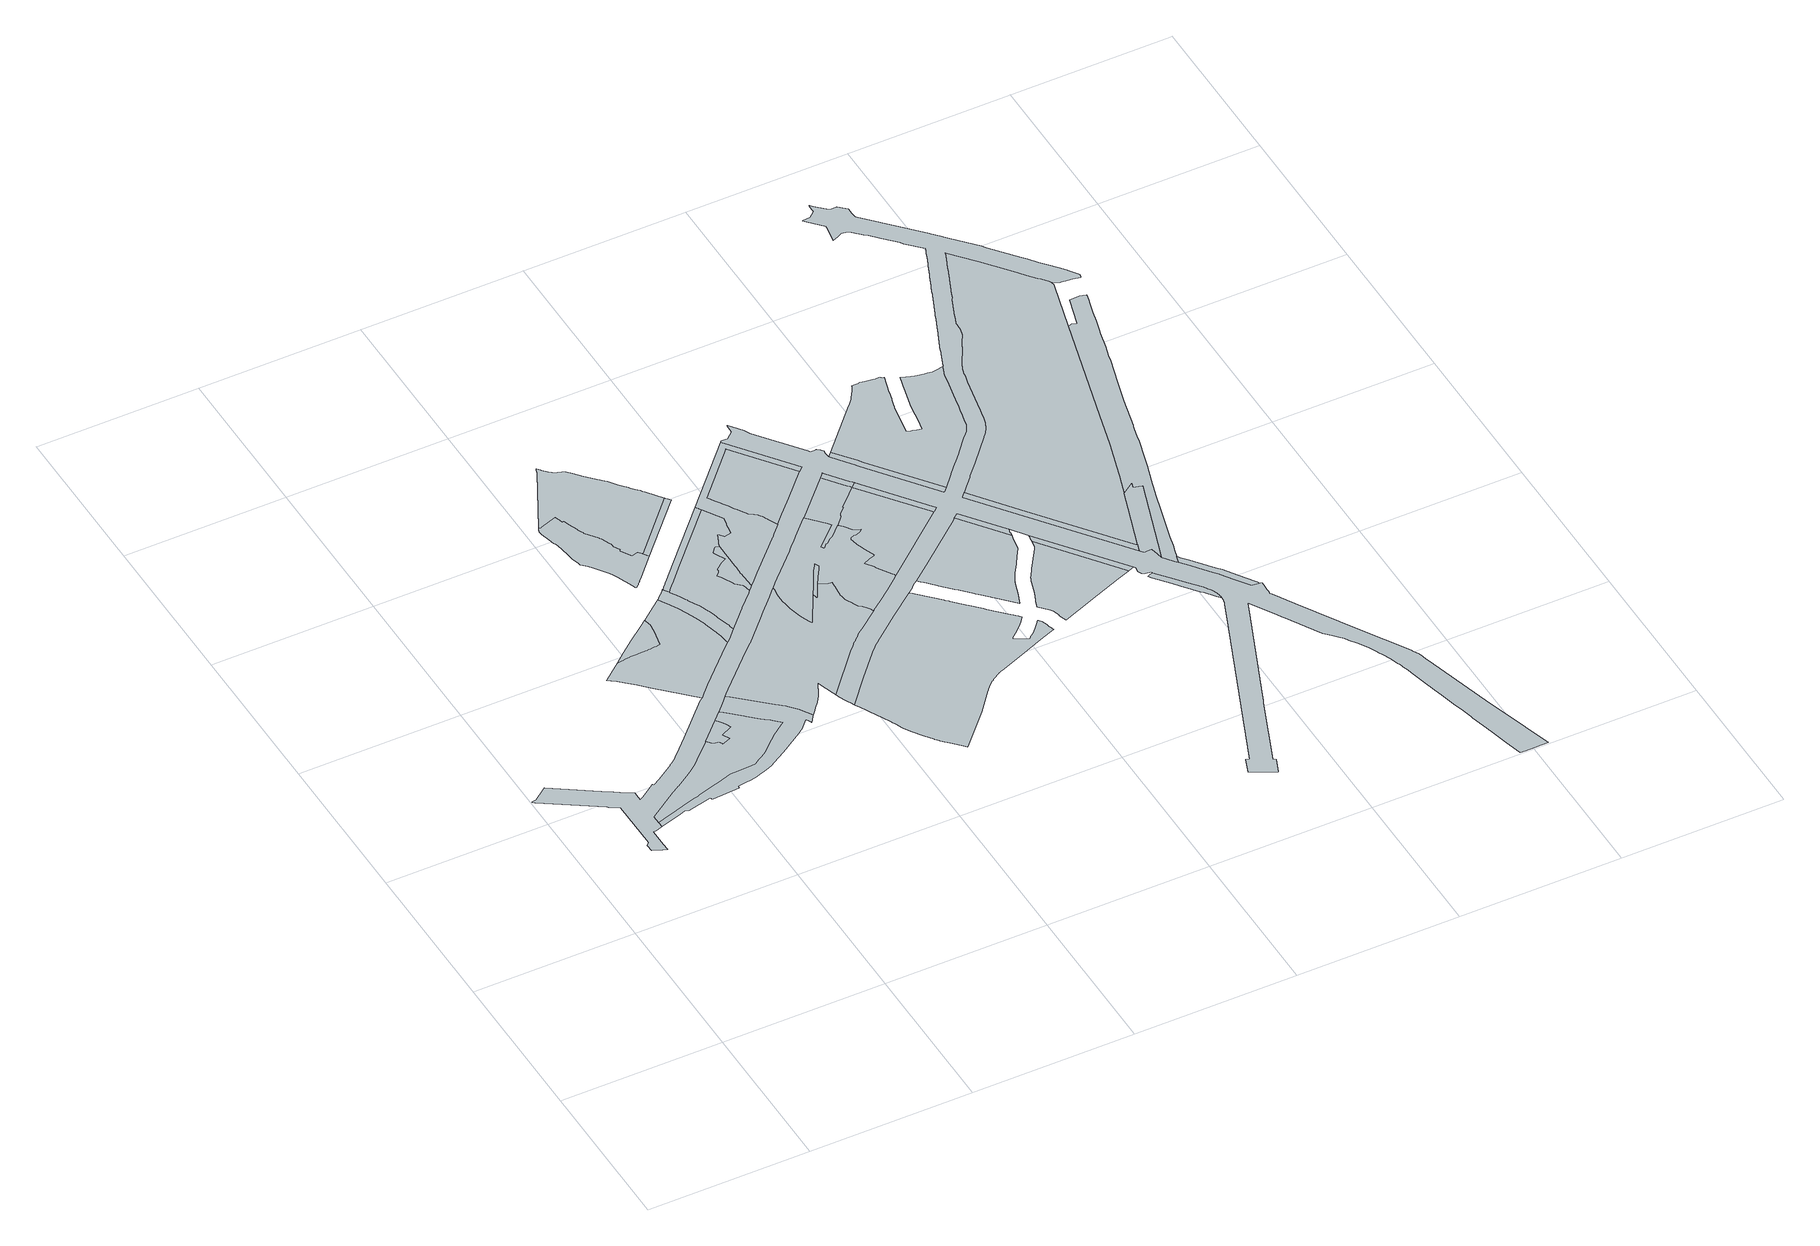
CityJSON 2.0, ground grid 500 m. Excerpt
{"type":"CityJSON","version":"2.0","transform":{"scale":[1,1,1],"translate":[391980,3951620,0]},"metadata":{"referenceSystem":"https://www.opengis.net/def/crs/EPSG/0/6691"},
"CityObjects":{
"object1":{"type":"GenericCityObject","attributes":{"class":"11","urbanPlanType":"21","prefecture":"13","city":"13100"},"geometry":[{"type":"MultiSurface","lod":"0","boundaries":[[[0,1,2,3,4,5,6,7,8,9,10,11,12,13,14,15,16,17,18,19,20,21,22,23,24,25,26,27,28,29,30,31,32,33,34,35,36,37,38,39,40,41,42,43,44,45,46,47,48,49,50,51,52,53,54,55,56,57,58,59,60,61,62,63,64,65,66,67,68,69,70]]]}]},
"object2":{"type":"GenericCityObject","attributes":{"class":"11","urbanPlanType":"21","prefecture":"13","city":"13100"},"geometry":[{"type":"MultiSurface","lod":"0","boundaries":[[[71,72,73,74,75,76,77,78,79,80,81,82,83,84,31,30,29,28,27,26,25,24,23,22,21,20,19,18,17,16,15,14,13,12,11,10,9,8,7,6,5,4,3,2,1,0,70,85,86,87,88,89,90,91,92,93,94,95,96,97,98,99,100,101,102,103,104,105,106,107,108,109,110,111,112,113,114,115,116,117,118,119,120,121,122]]]}]},
"object3":{"type":"GenericCityObject","attributes":{"class":"11","urbanPlanType":"21","prefecture":"13","city":"13100"},"geometry":[{"type":"MultiSurface","lod":"0","boundaries":[[[49,48,47,46,45,44,43,42,41,40,39,38,37,36,35,34,33,50]]]}]},
"object4":{"type":"GenericCityObject","attributes":{"class":"10","urbanPlanType":"21","prefecture":"13","city":"13100"},"geometry":[{"type":"MultiSurface","lod":"0","boundaries":[[[123,124,125,126,127,128,129,130,131,132,133,134,135,136,137,138,139,140,141,142,143,144,145,146,147,148,149,150,151,152,153,154,155,156,157,158,159]]]}]},
"object5":{"type":"GenericCityObject","attributes":{"class":"11","urbanPlanType":"21","prefecture":"13","city":"13100"},"geometry":[{"type":"MultiSurface","lod":"0","boundaries":[[[160,161,162,163,164,165,166,167,168,169,170,171,172,173,174,175,176,177,178,155,154,153,152,151,150,149,148,147,146,145,144,143,142,141,140,139,138,137,136,135,134,133,132,131,130,129,128,127,126,125,124,123,159,179,180,181,182,183,184,185,186,187,188,189,190,191,192,193,194,195]]]}]},
"object6":{"type":"GenericCityObject","attributes":{"class":"9","urbanPlanType":"21","prefecture":"13","city":"13100"},"geometry":[{"type":"MultiSurface","lod":"0","boundaries":[[[196,197,198,199,200,201,202,203,204,205,206,207,208,209,210,211,212,213,214,215,216,217,218,219,220,221,222,223,224,225,226,227,228,229,230,231,232,233,234,235,236,237,238,239,240,241,242,243,244,245,246,247,248,249,250,251,252,253,254,255,256,257,258,259,260,261,262,263,264,265,266,267,268,269,270,271,272,273,274,275]]]}]},
"object7":{"type":"GenericCityObject","attributes":{"class":"9","urbanPlanType":"21","prefecture":"13","city":"13100"},"geometry":[{"type":"MultiSurface","lod":"0","boundaries":[[[276,277,278,279,280,281,282,283,284,285,286,287,288,289,290,291,292,293,294,295,296,297,298,174,173,172,171,170,169,168,167,166,165,164,163,162,161,160,195,299,300,301,302,303,304,305,306,307,308,309,310,311,312,313,314,315,316,317,318,319,320,321,322,323,324,325,326,327]]]}]},
"object8":{"type":"GenericCityObject","attributes":{"class":"11","urbanPlanType":"21","prefecture":"13","city":"13100"},"geometry":[{"type":"MultiSurface","lod":"0","boundaries":[[[328,329,330,331,332,333,334,335,336,337,338,339,340,341,342,343,344,345,346,347,348,349,350,351,352,353,354,83,82,81,80,79,78,77,76,75,74,73,72,71,122,355,356,357,358,359,360,361,362,363,364,365,366,367,368,369,370,371,372,373,374,375,376,377,378,379,380,381,382,383,384,385,386,387,388,389,390,391,392,393,394,395,396,397,398,399,400,401,402,403,404,405,406,407,408,409,410,411,412]]]}]},
"object9":{"type":"GenericCityObject","attributes":{"class":"11","urbanPlanType":"21","prefecture":"13","city":"13100"},"geometry":[{"type":"MultiSurface","lod":"0","boundaries":[[[413,414,415,416,417,418,419,420,421,422,423,424,425,426,427,428,429,430,431,432,433,434,435,436,437,438,439,440,441,442,443,444,445,446,447,448,449,450,451,452,453,231,230,229,228,227,226,225,224,223,222,221,220,219,218,217,216,215,214,213,212,211,210,209,208,207,206,205,204,203,202,201,200,199,198,197,196,275,454]]]}]},
"object10":{"type":"GenericCityObject","attributes":{"class":"11","urbanPlanType":"21","prefecture":"13","city":"13100"},"geometry":[{"type":"MultiSurface","lod":"0","boundaries":[[[455,456,457,458,459,460,461,462,463,464,465,466,467,468,469,470,471,472,473,474,475,476,477,478,479,480,481,482,483,484,485,486,487,488,489,490,327,326,325,324,323,322,321,320,319,318,317,316,315,314,313,312,311,310,309,308,307,306,305,304,303,302,301,491,492,493,494,495,496,497,498,499,500,501,502,503,504,505,506,507,508,509,510,511,512,513,514,515,516,517,518,519,520,521,522,523,524,525,526]]]}]},
"object11":{"type":"GenericCityObject","attributes":{"class":"11","urbanPlanType":"21","prefecture":"13","city":"13100"},"geometry":[{"type":"MultiSurface","lod":"0","boundaries":[[[527,528,529,530,531,532,533,534,535,536,537,538,539,540,541,542,279,278,277,276,327,490,489,488,487,486,485,484,483,482,481,480,479,478,477,476,475,474]]]}]},
"object12":{"type":"GenericCityObject","attributes":{"class":"11","urbanPlanType":"21","prefecture":"13","city":"13100"},"geometry":[{"type":"MultiSurface","lod":"0","boundaries":[[[543,544,454,275,274,273,272,271,545]]]}]},
"object13":{"type":"GenericCityObject","attributes":{"class":"9","urbanPlanType":"21","prefecture":"13","city":"13100"},"geometry":[{"type":"MultiSurface","lod":"0","boundaries":[[[525,524,523,522,521,520,519,518,517,516,515,514,513,512,511,510,509,508,507,506,505,504,503,502,501,500,499,498,497,496,495,546,547,548,549,550,551,552,553,554,555,526]]]}]},
"object14":{"type":"GenericCityObject","attributes":{"class":"9","urbanPlanType":"21","prefecture":"13","city":"13100"},"geometry":[{"type":"MultiSurface","lod":"0","boundaries":[[[556,557,558,559,560,561,562,563,564,565,566,567,568,569,570,571,412,411,410,409,408,407,406,405]]]}]},
"object15":{"type":"GenericCityObject","attributes":{"class":"11","urbanPlanType":"21","prefecture":"13","city":"13100"},"geometry":[{"type":"MultiSurface","lod":"0","boundaries":[[[572,573,574,575,576,577,578,579,580,581,582,583,584,585,586,587,588,589,590,591,592,593,594,595,596,597,598,599,600,601,602,603,604,605,606,607,608,609,610,611,612,613,614,615,616,617,618,619,620,621,622,623,624,625,626,627,628,629,630,631,632,633,634,635,636,637,638,639,640,641,642,643,644,645,646,647,648,649,650,651,652,653,654,655,656,657,658,659,660,661,662,663,664,665,666,667,668,669,670,671,672,673,674,675,676,677,678,679,680,681,682,683,684,685,686,687,688,689,690,691,692,693,694]]]}]},
"object16":{"type":"GenericCityObject","attributes":{"class":"9","urbanPlanType":"21","prefecture":"13","city":"13100"},"geometry":[{"type":"MultiSurface","lod":"0","boundaries":[[[695,696,697,698,699,700,701,702,703,704,705,706,707,708,709,710,711,712,713,714,715,716,342,341,340,339,338,337,336,335,334,333,332,331,330,329,328,412,571,570,569,568,567,566,565,564,563,562,561,560,559,558,557,556,405,404,403,402,401,400,399,398,397,396,395,394,393,392,391,390,389,388,387,386,385,384,383,382,381,380,379,717,718,719,720,721,722,723,724,725,726,727,728,729,730,731,732,733,734,735,736,737,738,739,740,741,742,743,744,745,746,747,748,749,750,751,752,753,754,755,756,757,758,759,760,761,762,763,764,765,766]]]}]},
"object17":{"type":"GenericCityObject","attributes":{"class":"9","urbanPlanType":"21","prefecture":"13","city":"13100"},"geometry":[{"type":"MultiSurface","lod":"0","boundaries":[[[767,768,769,770,530,529,528,527,474,473,472,471,470,469,468,467,466,465,464,463,462,461,460,459,458,457,456,455,526,555,554,553,552,551,550,549,548,547,771,772,773,774,775,776,777,778,779,780,781,782,783,784,785,786,787,788,789,790,791,792,793,794,795,796,797,798,799,800,801,802,803,804,805,806,807,808,809,810,811,812,813,814]]]}]},
"object18":{"type":"GenericCityObject","attributes":{"class":"10","urbanPlanType":"21","prefecture":"13","city":"13100"},"geometry":[{"type":"MultiSurface","lod":"0","boundaries":[[[815,816,817,818,819,820,821,822,823,824,825,826,827,828,829,830,831,832,833,834,835,836,837,838,839,840,841,842,843,844,845,846,847,848,849,850,851,852,853,854,855,856,857,858,859,860,861,862,863,864,865,866,867,868,869,870,871,872,873,874,875,876,877,878,879,880,881,882,883,884,885,886,887,888,889,890,891,892,893,894,895,896,897,898,899,900,901,902,903,904,905,906,907,908,909,910,911,912,913,914,915,916,917,918,919,920,921,922,923,924,925,926,927,928,929,930,931,932,933,770,769,768,767,814,934,935,779,778,777,776,775,774,773,772,771,547,546,495,494,493,492,491,301,300,299,195,194,193,192,191,190,936,937,938,939,940,941,942,943,944,945,946,947,948,949,950,951,952,953,954,955,956,957,958,959,960,961,962,963,964,965,966,967,968,969,970,971,972,973,974,975,976,977,978,979,980,85,70,69,68,67,66,65,64,63,62,61,60,59,58,57,56,55,54,53,52,51,50,33,32,31,84,83,354,353,352,351,350,349,348,347,346,345,344,343,342,716,715,714,713,712,711,710,709,708,707,706,981,982,983,984,985,986,987,988,989,990,991,992,993,994,995,722,721,720,719,718,717,379,378,377,376,375,374,373,372,371,370,369,368,367,366,996,997,998,999,1000,1001,694,693,692,691,690,689,688,687,686,685,684,683,682,681,680,679,1002,1003,1004,1005,1006,1007,1008,1009,1010,1011,1012,1013,1014,1015,1016,1017,1018,1019,1020,1021,1022,1023,1024,1025,1026,1027,1028,1029,1030,1031,1032,1033,1034,1035,1036,1037,1038,1039,1040,1041,1042,1043,1044,1045,1046,1047,1048,1049,1050,1051,1052,1053,1054,1055,1056,1057,1058,1059,1060,1061,1062,1063,1064,1065,1066,1067,1068,1069,1070,1071,1072,1073,1074,1075,1076,1077,1078,1079,1080,1081,1082,1083,1084,1085,1086,1087,1088,1089,1090,1091,1092,1093,1094,1095,1096,1097,1098,1099,1100,1101,1102,1103,1104,1105,1106,1107,1108,1109,1110,1111,1112,1113,1114,1115,1116,1117,1118,1119,1120,1121,1122,1123,1124,1125,1126,1127,1128,1129,1130,1131,1132,1133,1134,1135,1136,1137,1138,1139,1140,1141,1142,1143,1144,1145,1146,1147,1148,1149,1150,1151,1152,1153,1154,1155,1156,1157,1158,1159,1160,1161,1162,1163,1164,1165,1166,1167,1168,1169,1170,1171,1172,1173,1174,1175,1176,1177,1178,1179,1180,1181,1182,1183,1184,1185,1186,1187,1188,1189,1190,1191,1192,1193,1194,1195,1196,1197,1198,1199,1200,1201,1202,1203,1204,1205,1206,1207,1208,1209,1210,1211,1212,1213,1214,1215,1216,1217,1218,1219,1220,1221,1222,1223,1224,1225,1226,1227,1228,1229,1230,1231,1232,1233,1234,1235,1236,1237,1238,1239,1240,1241,1242,1243,1244,1245,1246,1247,1248,1249,1250,1251,1252,1253,1254,1255,1256,1257,1258,1259,1260,1261,1262,1263,1264,1265,1266,1267,1268,1269,1270,1271,1272,1273,1274,1275,1276,1277,1278,1279,1280,1281,1282,1283,1284,1285,1286,1287,1288,1289,1290,1291,1292,1293,1294,1295,1296,1297,1298,1299,1300,1301,1302,1303,1304,1305,1306,1307,1308,1309,1310,1311,1312,1313,1314,1315,1316,1317,1318,1319,1320,1321,1322,1323,1324,1325,1326,1327,1328,1329,1330,1331]]]}]},
"object19":{"type":"GenericCityObject","attributes":{"class":"9","urbanPlanType":"21","prefecture":"13","city":"13100"},"geometry":[{"type":"MultiSurface","lod":"0","boundaries":[[[813,812,811,810,809,808,807,806,805,804,803,802,801,800,799,798,797,796,795,794,793,792,791,790,789,788,787,786,785,784,783,782,781,780,779,935,934,814]]]}]},
"object20":{"type":"GenericCityObject","attributes":{"class":"9","urbanPlanType":"21","prefecture":"13","city":"13100"},"geometry":[{"type":"MultiSurface","lod":"0","boundaries":[[[1332,1333,1334,1335,1336,981,706,705,704,703,702,701,700,699,698,697,696,695,766,1337,1338,1339,1340,1341,1342]]]}]},
"object21":{"type":"GenericCityObject","attributes":{"class":"11","urbanPlanType":"21","prefecture":"13","city":"13100"},"geometry":[{"type":"MultiSurface","lod":"0","boundaries":[[[1343,1342,1341,1340,1339,1338,1337,766,765,764,763,762,761,760,759,758,757,756,755,754,753,752,751,750,749,748,747,746,745,744,743,742,741,740,739,738,737,736,735,734,733,732,731,730,729,728,727,726,725,724,723,722,995,994,993]]]}]},
"object22":{"type":"GenericCityObject","attributes":{"class":"9","urbanPlanType":"21","prefecture":"13","city":"13100"},"geometry":[{"type":"MultiSurface","lod":"0","boundaries":[[[987,986,985,984,983,982,981,1336,1335,1334,1333,1332,1342,1344,988]]]}]},
"object23":{"type":"GenericCityObject","attributes":{"class":"11","urbanPlanType":"21","prefecture":"13","city":"13100"},"geometry":[{"type":"MultiSurface","lod":"0","boundaries":[[[1345,1012,1011,1010,1009,1008,1346,1347,1348,1349,1350,1351,1352,1353,1354,1355,1356,1357,1358,1359,1360,1361,1362,1363,1364,1365,1366,1367,1368,1369,1370,1371,1372,1373,1374,1375,1376,1377,1378,1379,1380,1381,1382,1383,1384]]]}]},
"object24":{"type":"GenericCityObject","attributes":{"class":"11","urbanPlanType":"21","prefecture":"13","city":"13100"},"geometry":[{"type":"MultiSurface","lod":"0","boundaries":[[[992,991,990,989,988,1344,1342,1343,993]]]}]},
"object25":{"type":"GenericCityObject","attributes":{"class":"11","urbanPlanType":"21","prefecture":"13","city":"13100"},"geometry":[{"type":"MultiSurface","lod":"0","boundaries":[[[1385,1386,1387,1388,1389,1390,1391,913,912,911,910,909,908,907]]]}]},
"object26":{"type":"GenericCityObject","attributes":{"class":"11","urbanPlanType":"21","prefecture":"13","city":"13100"},"geometry":[{"type":"MultiSurface","lod":"0","boundaries":[[[1015,1014,1013,1012,1345,1384,1392,1393,1016]]]}]},
"object27":{"type":"GenericCityObject","attributes":{"class":"11","urbanPlanType":"21","prefecture":"13","city":"13100"},"geometry":[{"type":"MultiSurface","lod":"0","boundaries":[[[1394,1395,1396,1397,1398,1399,1400,1401,1402,1403,1404,1405,1406,1407,1408,1409,1410,1411,1412,1413,1414,1415,1416,1417,1418,1419,1420,1421,1422,1423,1424,1425,1426]]]}]},
"object28":{"type":"GenericCityObject","attributes":{"class":"11","urbanPlanType":"21","prefecture":"13","city":"13100"},"geometry":[{"type":"MultiSurface","lod":"0","boundaries":[[[1017,1427,1428,1429,1395,1394,1426,1430,1018]]]}]},
"object29":{"type":"GenericCityObject","attributes":{"class":"11","urbanPlanType":"21","prefecture":"13","city":"13100"},"geometry":[{"type":"MultiSurface","lod":"0","boundaries":[[[1431,1432,1433,1434,1435,1436,1437,1438,1439,1440,1441,1442,1443,1444,1445,1446,1447,1448,1449,1450,1451,1452,1453,1454,1455,1456,1457,1458,1459,1460,1461,1462,1463,1464,1465,1466,1467,1468,1469,1470,1471,1472,1473,1474,1475,1476,1477,1478,1479,1480,1481,1482,1483,1484,1485,1486,1487,1488,1489,1490,1491,1492,1493,1494,1495,1496,1497,1498,1499,1389,1388,1387,1386,1385,907,906,905,904,903,902,901,900,899,898,897,896,895,894,893,892,891,890,889,888,887,886,885,884,883,882,881,880,879,878,877,876,875,874,873,872,871]]]}]},
"object30":{"type":"GenericCityObject","attributes":{"class":"11","urbanPlanType":"21","prefecture":"13","city":"13100"},"geometry":[{"type":"MultiSurface","lod":"0","boundaries":[[[1500,1501,1502,1224,1223,1222,1221,1220,1503,1504]]]}]},
"object31":{"type":"GenericCityObject","attributes":{"class":"11","urbanPlanType":"21","prefecture":"13","city":"13100"},"geometry":[{"type":"MultiSurface","lod":"0","boundaries":[[[1094,1093,1092,1091,1090,1089,1088,1087,1086,1085,1084,1083,1082,1081,1080,1079,1078,1077,1076,1075,1074,1073,1072,1071,1070,1069,1068,1067,1066,1065,1064,1063,1062,1061,1060,1059,1058,1057,1056,1055,1054,1053,1052,1051,1050,1049,1048,1047,1046,1045,1044,1043,1042,1041,1040,1039,1038,1037,1036,1035,1034,1033,1032,1031,1030,1029,1028,1027,1026,1505,1506,1507,1508,1509,1510,1511,1512,1095]]]}]},
"object32":{"type":"GenericCityObject","attributes":{"class":"9","urbanPlanType":"21","prefecture":"13","city":"13100"},"geometry":[{"type":"MultiSurface","lod":"0","boundaries":[[[1513,1514,1515,1516,1517,1518,1519,1520,1504,1503,1220,1219,1218,1217,1216,1215,1214]]]}]},
"object33":{"type":"GenericCityObject","attributes":{"class":"11","urbanPlanType":"21","prefecture":"13","city":"13100"},"geometry":[{"type":"MultiSurface","lod":"0","boundaries":[[[1521,1522,1523,1524,1525,1526,1527,1528,1529,1530,1531,1211,1210,1209,1208,1207,1206,1205,1204,1203,1202,1201,1200]]]}]},
"object34":{"type":"GenericCityObject","attributes":{"class":"11","urbanPlanType":"21","prefecture":"13","city":"13100"},"geometry":[{"type":"MultiSurface","lod":"0","boundaries":[[[1287,1286,1285,1284,1283,1282,1281,1280,1279,1278,1277,1276,1275,1274,1273,1272,1271,1270,1269,1268,1267,1266,1265,1264,1263,1262,1261,1260,1259,1258,1257,1256,1255,1254,1253,1252,1251,1250,1249,1248,1247,1246,1245,1244,1243,1242,1241,1240,1239,1238,1237,1236,1235,1234,1233,1232,1231,1230,1229,1228,1227,1226,1225,1224,1502,1501,1500,1504,1520,1519,1532,1533,1534,1535,1536,1537,1538,1539,1540,1288]]]}]},
"object35":{"type":"GenericCityObject","attributes":{"class":"11","urbanPlanType":"21","prefecture":"13","city":"13100"},"geometry":[{"type":"MultiSurface","lod":"0","boundaries":[[[1541,1542,1543,1544,1545,1546,1547,1548,1538,1537,1536,1535,1534,1533,1532,1519,1518,1517,1516,1515,1514,1513,1214,1213,1212,1211,1531,1530,1529,1549,1550,1551,1552,1553,1554,1555,1556,1557,1558,1559,1560,1561,1562,1563,1564,1565,1566,1567,1568,1569,1570,1571,1572,1573,1574,1575,1576,1577]]]}]}
},
"vertices":[
[287,870,0],[314,879,0],[357,892,0],[397,904,0],[411,907,0],[420,910,0],[478,928,0],[487,931,0],[532,945,0],[557,946,0],[588,947,0],[611,948,0],[628,959,0],[638,965,0],[650,973,0],[658,978,0],[661,980,0],[667,986,0],[676,995,0],[688,1007,0],[695,1014,0],[703,1020,0],[713,1028,0],[756,1061,0],[734,1081,0],[730,1085,0],[718,1095,0],[715,1097,0],[679,1130,0],[675,1133,0],[633,1172,0],[624,1180,0],[623,1179,0],[599,1155,0],[611,1139,0],[619,1126,0],[625,1111,0],[589,1094,0],[600,1070,0],[571,1059,0],[571,1063,0],[569,1067,0],[567,1070,0],[566,1071,0],[562,1072,0],[556,1073,0],[552,1073,0],[550,1075,0],[548,1077,0],[542,1084,0],[536,1092,0],[533,1088,0],[503,1059,0],[480,1037,0],[475,1032,0],[470,1028,0],[466,1023,0],[462,1020,0],[461,1020,0],[460,1019,0],[455,1015,0],[450,1011,0],[440,1003,0],[438,1002,0],[433,999,0],[385,967,0],[384,967,0],[379,963,0],[360,952,0],[268,889,0],[268,865,0],
[833,1066,0],[826,1076,0],[820,1086,0],[805,1104,0],[798,1112,0],[795,1115,0],[786,1122,0],[781,1126,0],[780,1127,0],[772,1135,0],[678,1219,0],[675,1221,0],[669,1227,0],[656,1213,0],[268,845,0],[337,866,0],[352,871,0],[361,870,0],[365,868,0],[438,885,0],[440,879,0],[443,877,0],[527,884,0],[527,891,0],[533,892,0],[542,893,0],[549,894,0],[556,895,0],[564,896,0],[571,897,0],[579,899,0],[586,900,0],[594,903,0],[602,905,0],[615,909,0],[618,910,0],[628,913,0],[635,917,0],[648,922,0],[659,928,0],[677,939,0],[699,953,0],[723,968,0],[730,973,0],[774,1001,0],[784,1009,0],[788,1012,0],[816,1041,0],[823,1028,0],[825,1024,0],[839,1042,0],[843,1047,0],
[492,1486,0],[494,1487,0],[501,1488,0],[506,1488,0],[509,1489,0],[513,1489,0],[519,1490,0],[524,1490,0],[537,1491,0],[541,1490,0],[552,1491,0],[561,1491,0],[569,1491,0],[570,1491,0],[576,1492,0],[580,1492,0],[581,1492,0],[584,1493,0],[590,1494,0],[593,1494,0],[599,1494,0],[611,1496,0],[619,1534,0],[623,1552,0],[624,1559,0],[625,1563,0],[625,1567,0],[625,1571,0],[625,1580,0],[625,1584,0],[623,1590,0],[622,1596,0],[621,1601,0],[603,1586,0],[548,1544,0],[507,1510,0],[476,1485,0],
[777,1418,0],[776,1423,0],[773,1450,0],[772,1451,0],[769,1468,0],[766,1480,0],[758,1508,0],[757,1513,0],[750,1537,0],[743,1557,0],[735,1575,0],[723,1601,0],[705,1634,0],[697,1648,0],[692,1657,0],[690,1655,0],[689,1654,0],[665,1635,0],[624,1602,0],[462,1474,0],[418,1438,0],[416,1437,0],[426,1429,0],[439,1419,0],[456,1404,0],[480,1380,0],[493,1367,0],[512,1348,0],[574,1286,0],[589,1271,0],[610,1251,0],[623,1265,0],[633,1276,0],[647,1291,0],[741,1382,0],[777,1416,0],
[742,1843,0],[735,1852,0],[715,1847,0],[695,1881,0],[696,1882,0],[699,1884,0],[698,1885,0],[687,1906,0],[687,1907,0],[686,1909,0],[687,1910,0],[687,1917,0],[683,1923,0],[681,1928,0],[673,1946,0],[672,1948,0],[671,1949,0],[669,1953,0],[643,1989,0],[641,1993,0],[639,1997,0],[634,2010,0],[634,2011,0],[628,2026,0],[622,2041,0],[622,2042,0],[622,2043,0],[618,2057,0],[612,2056,0],[610,2069,0],[609,2069,0],[605,2083,0],[556,2065,0],[546,2061,0],[546,2063,0],[545,2066,0],[542,2059,0],[538,2051,0],[541,2037,0],[542,2031,0],[545,2018,0],[552,1992,0],[554,1988,0],[557,1980,0],[558,1974,0],[560,1961,0],[564,1930,0],[565,1918,0],[566,1912,0],[572,1888,0],[574,1882,0],[579,1875,0],[589,1865,0],[599,1853,0],[612,1835,0],[625,1817,0],[632,1806,0],[639,1790,0],[660,1739,0],[663,1731,0],[665,1728,0],[666,1729,0],[668,1731,0],[669,1732,0],[671,1734,0],[673,1735,0],[674,1737,0],[676,1739,0],[679,1742,0],[681,1744,0],[682,1746,0],[684,1747,0],[685,1749,0],[689,1752,0],[696,1760,0],[755,1824,0],[751,1830,0],[749,1832,0],[744,1840,0],[744,1841,0],
[734,1670,0],[729,1679,0],[725,1686,0],[724,1688,0],[722,1686,0],[721,1684,0],[720,1684,0],[719,1682,0],[717,1680,0],[715,1678,0],[713,1677,0],[713,1676,0],[709,1673,0],[707,1671,0],[706,1669,0],[705,1669,0],[704,1667,0],[703,1667,0],[702,1666,0],[700,1664,0],[698,1662,0],[696,1660,0],[694,1659,0],[778,1417,0],[786,1424,0],[817,1456,0],[813,1470,0],[813,1476,0],[809,1488,0],[809,1491,0],[801,1518,0],[800,1523,0],[798,1532,0],[797,1533,0],[796,1536,0],[793,1549,0],[792,1551,0],[784,1574,0],[783,1576,0],[782,1578,0],[780,1581,0],[779,1584,0],[773,1596,0],[762,1618,0],[762,1619,0],[759,1624,0],[750,1642,0],[746,1648,0],[745,1650,0],[744,1652,0],[742,1656,0],[734,1669,0],
[1072,1472,0],[1018,1377,0],[1013,1386,0],[1004,1409,0],[999,1424,0],[999,1426,0],[994,1441,0],[991,1457,0],[989,1471,0],[988,1483,0],[987,1489,0],[987,1503,0],[987,1521,0],[990,1545,0],[990,1550,0],[988,1548,0],[985,1545,0],[980,1540,0],[965,1524,0],[921,1479,0],[903,1459,0],[902,1458,0],[829,1382,0],[828,1382,0],[783,1339,0],[689,1249,0],[676,1234,0],[847,1053,0],[850,1056,0],[862,1071,0],[876,1087,0],[891,1109,0],[899,1124,0],[911,1147,0],[915,1155,0],[925,1125,0],[926,1122,0],[932,1104,0],[936,1093,0],[1057,1230,0],[1062,1235,0],[1068,1241,0],[1073,1247,0],[1079,1253,0],[1085,1258,0],[1091,1264,0],[1097,1269,0],[1103,1275,0],[1109,1280,0],[1129,1296,0],[1185,1340,0],[1187,1341,0],[1182,1351,0],[1174,1363,0],[1170,1367,0],[1168,1370,0],[1163,1374,0],[1159,1379,0],[1151,1393,0],[1150,1396,0],[1143,1413,0],[1142,1413,0],[1139,1424,0],[1138,1432,0],[1137,1441,0],[1137,1442,0],[1138,1450,0],[1138,1453,0],[1138,1455,0],[1140,1477,0],[1141,1480,0],[1141,1483,0],[1141,1489,0],[1142,1495,0],[1127,1496,0],[1120,1499,0],[1113,1503,0],[1104,1508,0],[1101,1502,0],[1099,1498,0],[1097,1494,0],[1092,1485,0],[1085,1471,0],[1077,1457,0],[1073,1474,0],
[902,2012,0],[867,2058,0],[866,2059,0],[863,2063,0],[859,2069,0],[858,2069,0],[857,2071,0],[841,2088,0],[836,2095,0],[820,2114,0],[819,2114,0],[797,2143,0],[796,2144,0],[795,2146,0],[792,2149,0],[786,2154,0],[782,2158,0],[781,2159,0],[777,2164,0],[776,2164,0],[746,2196,0],[746,2197,0],[743,2200,0],[726,2221,0],[725,2222,0],[721,2227,0],[720,2227,0],[717,2230,0],[708,2235,0],[697,2240,0],[684,2245,0],[682,2247,0],[674,2255,0],[661,2268,0],[660,2270,0],[656,2274,0],[652,2279,0],[651,2276,0],[650,2274,0],[649,2270,0],[647,2264,0],[903,2011,0],
[943,1774,0],[945,1781,0],[945,1782,0],[947,1786,0],[948,1788,0],[959,1813,0],[964,1809,0],[967,1806,0],[969,1803,0],[971,1800,0],[973,1797,0],[995,1802,0],[996,1810,0],[998,1823,0],[998,1824,0],[999,1832,0],[1001,1840,0],[1003,1850,0],[1006,1862,0],[969,1921,0],[810,1751,0],[758,1695,0],[757,1694,0],[755,1692,0],[754,1690,0],[753,1690,0],[753,1689,0],[752,1688,0],[748,1684,0],[748,1683,0],[746,1682,0],[744,1680,0],[742,1678,0],[740,1676,0],[739,1674,0],[737,1672,0],[859,1500,0],[877,1519,0],[877,1520,0],[922,1565,0],[929,1573,0],[926,1588,0],[924,1596,0],[923,1598,0],[922,1599,0],[911,1610,0],[907,1613,0],[904,1618,0],[903,1619,0],[903,1621,0],[888,1652,0],[886,1655,0],[878,1666,0],[889,1678,0],[890,1680,0],[891,1682,0],[892,1684,0],[892,1687,0],[893,1689,0],[896,1692,0],[903,1697,0],[909,1702,0],[915,1707,0],[919,1710,0],[932,1717,0],[917,1748,0],[915,1753,0],[915,1756,0],[916,1757,0],[926,1770,0],[930,1771,0],[941,1769,0],
[964,1929,0],[963,1930,0],[962,1932,0],[958,1938,0],[795,1764,0],[744,1709,0],[742,1707,0],[740,1705,0],[739,1703,0],[737,1701,0],[733,1697,0],[731,1695,0],[730,1693,0],[728,1691,0],[726,1690,0],[725,1688,0],
[909,2003,0],[905,2009,0],[916,1995,0],
[937,1581,0],[943,1588,0],[941,1629,0],[941,1643,0],[940,1646,0],[940,1650,0],[941,1672,0],[941,1678,0],[941,1765,0],[941,1767,0],
[1106,1513,0],[1112,1523,0],[1118,1532,0],[1118,1533,0],[1134,1558,0],[1142,1571,0],[1140,1574,0],[1136,1583,0],[1131,1575,0],[1127,1569,0],[1119,1557,0],[1118,1555,0],[1115,1551,0],[1108,1537,0],[1097,1518,0],[1091,1507,0],
[967,1021,0],[969,1016,0],[981,994,0],[984,988,0],[1016,924,0],[1018,920,0],[1023,910,0],[1026,903,0],[1026,902,0],[1033,887,0],[1046,864,0],[1053,852,0],[1060,842,0],[1060,841,0],[1068,831,0],[1086,807,0],[1087,805,0],[1095,795,0],[1097,793,0],[1098,791,0],[1106,782,0],[1117,772,0],[1135,754,0],[1140,748,0],[1152,736,0],[1222,811,0],[1252,842,0],[1270,864,0],[1306,909,0],[1308,911,0],[1309,912,0],[1312,916,0],[1313,916,0],[1316,920,0],[1317,921,0],[1320,924,0],[1325,929,0],[1326,930,0],[1329,933,0],[1330,933,0],[1334,937,0],[1339,940,0],[1342,943,0],[1344,944,0],[1345,945,0],[1348,947,0],[1354,950,0],[1357,952,0],[1359,953,0],[1363,956,0],[1364,956,0],[1369,959,0],[1370,959,0],[1375,962,0],[1379,963,0],[1380,964,0],[1446,989,0],[1541,1027,0],[1581,1043,0],[1579,1049,0],[1579,1051,0],[1576,1060,0],[1575,1064,0],[1575,1065,0],[1574,1070,0],[1568,1087,0],[1561,1095,0],[1560,1096,0],[1547,1079,0],[1544,1075,0],[1528,1058,0],[1517,1050,0],[1514,1048,0],[1508,1042,0],[1464,1062,0],[1466,1064,0],[1467,1065,0],[1468,1066,0],[1471,1069,0],[1474,1072,0],[1487,1082,0],[1487,1083,0],[1494,1088,0],[1510,1104,0],[1512,1107,0],[1527,1126,0],[1529,1129,0],[1522,1136,0],[1520,1138,0],[1512,1146,0],[1509,1149,0],[1506,1152,0],[1459,1201,0],[1453,1208,0],[1424,1237,0],[1423,1239,0],[1387,1276,0],[1385,1278,0],[1385,1279,0],[1377,1287,0],[1375,1289,0],[1356,1308,0],[1354,1310,0],[1351,1313,0],[1322,1343,0],[1314,1352,0],[1311,1354,0],[1306,1359,0],[1224,1295,0],[1202,1277,0],[1147,1233,0],[1142,1228,0],[1136,1224,0],[1134,1222,0],[1131,1219,0],[1126,1215,0],[1121,1210,0],[1116,1205,0],[1111,1200,0],[1106,1195,0],[1101,1190,0],[1036,1116,0],[962,1031,0],
[1231,1658,0],[1223,1654,0],[1218,1651,0],[1205,1638,0],[1202,1640,0],[1189,1626,0],[1182,1636,0],[1198,1651,0],[1220,1671,0],[1251,1701,0],[1243,1711,0],[1197,1761,0],[1195,1759,0],[1143,1705,0],[1139,1701,0],[1121,1682,0],[1120,1682,0],[1105,1667,0],[1100,1661,0],[1041,1603,0],[1032,1593,0],[1006,1567,0],[1189,1343,0],[1219,1366,0],[1259,1398,0],[1277,1412,0],[1302,1433,0],[1308,1438,0],[1305,1443,0],[1302,1447,0],[1275,1490,0],[1271,1498,0],[1255,1522,0],[1276,1531,0],[1292,1537,0],[1294,1538,0],[1295,1539,0],[1284,1571,0],[1277,1590,0],[1275,1594,0],[1274,1601,0],[1271,1616,0],[1269,1624,0],[1270,1627,0],[1270,1629,0],[1278,1632,0],[1280,1633,0],[1283,1634,0],[1284,1634,0],[1289,1634,0],[1293,1635,0],[1299,1637,0],[1301,1637,0],[1304,1639,0],[1306,1640,0],[1313,1646,0],[1307,1648,0],[1303,1649,0],[1298,1652,0],[1294,1655,0],[1290,1659,0],[1287,1662,0],[1287,1663,0],[1286,1664,0],[1285,1666,0],[1283,1669,0],[1278,1676,0],[1275,1680,0],[1271,1685,0],[1266,1689,0],[1265,1689,0],[1264,1691,0],
[1284,1938,0],[1291,1945,0],[1150,2128,0],[1144,2136,0],[951,1596,0],[980,1625,0],[1057,1703,0],[1081,1728,0],[1085,1731,0],[1086,1732,0],[1095,1742,0],[1116,1764,0],[1123,1771,0],[1109,1803,0],[1109,1804,0],[1108,1804,0],[1108,1805,0],[1102,1816,0],[1102,1817,0],[1102,1818,0],[1101,1819,0],[1100,1820,0],[1095,1827,0],[1094,1828,0],[1093,1829,0],[1093,1830,0],[1086,1836,0],[1085,1837,0],[1084,1838,0],[1072,1847,0],[1071,1848,0],[1070,1849,0],[1070,1850,0],[1068,1853,0],[1068,1854,0],[1054,1877,0],[1054,1878,0],[1048,1886,0],[1040,1900,0],[1030,1916,0],[1027,1921,0],[1019,1934,0],[1011,1946,0],[1009,1949,0],[1004,1957,0],[1004,1958,0],[1143,2106,0],[1277,1931,0],
[1843,2831,0],[1841,2832,0],[1816,2858,0],[1809,2866,0],[1808,2864,0],[1808,2849,0],[1808,2838,0],[1788,2821,0],[1780,2821,0],[1766,2821,0],[1764,2818,0],[1771,2810,0],[1809,2769,0],[1809,2768,0],[1808,2759,0],[1808,2758,0],[1800,2711,0],[1817,2718,0],[1823,2721,0],[1834,2726,0],[1837,2724,0],[1853,2720,0],[1854,2720,0],[1855,2719,0],[1868,2706,0],[1879,2694,0],[1883,2690,0],[1894,2682,0],[1918,2656,0],[1955,2617,0],[1962,2608,0],[2005,2563,0],[2001,2553,0],[2000,2550,0],[1998,2546,0],[1987,2519,0],[1971,2483,0],[1970,2479,0],[1954,2441,0],[1953,2438,0],[1937,2401,0],[1936,2397,0],[1933,2389,0],[1932,2387,0],[1903,2319,0],[1901,2314,0],[1894,2297,0],[1889,2284,0],[1887,2281,0],[1882,2268,0],[1872,2245,0],[1871,2241,0],[1846,2183,0],[1845,2180,0],[1842,2172,0],[1840,2168,0],[1821,2122,0],[1819,2117,0],[1815,2108,0],[1811,2096,0],[1808,2087,0],[1805,2070,0],[1804,2067,0],[1797,2034,0],[1792,2009,0],[1791,2006,0],[1784,1973,0],[1784,1969,0],[1781,1956,0],[1779,1948,0],[1778,1944,0],[1774,1921,0],[1772,1915,0],[1768,1895,0],[1766,1885,0],[1765,1882,0],[1763,1877,0],[1761,1874,0],[1757,1866,0],[1755,1864,0],[1753,1860,0],[1750,1857,0],[1745,1851,0],[1742,1848,0],[1740,1846,0],[1737,1843,0],[1695,1794,0],[1689,1787,0],[1671,1767,0],[1665,1762,0],[1634,1727,0],[1630,1722,0],[1598,1686,0],[1591,1679,0],[1584,1671,0],[1429,1872,0],[1419,1887,0],[1415,1891,0],[1375,1946,0],[1373,1948,0],[1373,1963,0],[1374,1974,0],[1370,1978,0],[1367,1981,0],[1359,1988,0],[1353,1988,0],[1340,1988,0],[1337,1993,0],[1230,2131,0],[1222,2150,0],[1198,2181,0],[1192,2189,0],[1191,2187,0],[1190,2172,0],[1190,2159,0],[1168,2140,0],[1162,2140,0],[1161,2140,0],[1148,2141,0],[1199,1850,0],[1152,1801,0],[608,1249,0],[600,1242,0],[491,1131,0],[475,1116,0],[438,1080,0],[433,1075,0],[428,1070,0],[423,1066,0],[417,1061,0],[412,1057,0],[406,1053,0],[404,1051,0],[400,1049,0],[352,1017,0],[329,1003,0],[326,1008,0],[323,1005,0],[292,984,0],[280,975,0],[267,967,0],[267,999,0],[252,1009,0],[249,1010,0],[232,1021,0],[231,1021,0],[218,1030,0],[208,1036,0],[60,1134,0],[58,1132,0],[19,1101,0],[6,1100,0],[4,1097,0],[11,1093,0],[174,985,0],[177,982,0],[205,964,0],[206,805,0],[197,797,0],[197,773,0],[225,762,0],[238,757,0],[237,780,0],[237,791,0],[237,837,0],[248,839,0],[1314,1883,0],[1321,1890,0],[1328,1897,0],[1334,1890,0],[1369,1844,0],[1378,1832,0],[1383,1826,0],[1386,1822,0],[1529,1636,0],[1536,1627,0],[1529,1620,0],[1528,1620,0],[1521,1614,0],[1513,1608,0],[1309,1438,0],[940,1079,0],[948,1058,0],[948,1057,0],[953,1049,0],[954,1048,0],[954,1047,0],[1307,1360,0],[1318,1369,0],[1319,1369,0],[1319,1370,0],[1320,1370,0],[1331,1381,0],[1345,1392,0],[1346,1393,0],[1408,1443,0],[1550,1561,0],[1557,1567,0],[1564,1573,0],[1572,1580,0],[1662,1463,0],[1666,1458,0],[1702,1410,0],[1892,1163,0],[1897,1156,0],[1894,1145,0],[1894,1144,0],[1893,1142,0],[1899,1128,0],[1908,1125,0],[1925,1121,0],[1927,1117,0],[1968,1067,0],[1983,1048,0],[1989,1040,0],[2021,1001,0],[2027,992,0],[2029,990,0],[2029,989,0],[2030,989,0],[2030,988,0],[2031,988,0],[2031,987,0],[2032,986,0],[2032,985,0],[2033,985,0],[2033,984,0],[2033,983,0],[2034,983,0],[2034,982,0],[2035,981,0],[2035,980,0],[2036,979,0],[2036,978,0],[2037,978,0],[2037,977,0],[2037,976,0],[2038,975,0],[2038,974,0],[2038,973,0],[2039,973,0],[2039,972,0],[2039,971,0],[2040,971,0],[2040,970,0],[2040,969,0],[2040,968,0],[2041,968,0],[2041,967,0],[2041,966,0],[2041,965,0],[2042,965,0],[2042,964,0],[2042,963,0],[2042,962,0],[2042,961,0],[2043,961,0],[2043,960,0],[2043,959,0],[2043,958,0],[2043,957,0],[2044,956,0],[2044,955,0],[2044,954,0],[2044,953,0],[2044,952,0],[2044,951,0],[2044,950,0],[2044,949,0],[2045,948,0],[2045,947,0],[2045,946,0],[2045,945,0],[2045,944,0],[2045,943,0],[2045,942,0],[2045,941,0],[2045,940,0],[2045,939,0],[2045,938,0],[2045,937,0],[2044,936,0],[2044,935,0],[2044,934,0],[2044,933,0],[2044,932,0],[2044,931,0],[2044,930,0],[2044,929,0],[2043,928,0],[2043,927,0],[2043,926,0],[2043,925,0],[2043,924,0],[2042,923,0],[2042,922,0],[2042,921,0],[2042,920,0],[2041,920,0],[2041,919,0],[2041,918,0],[2041,917,0],[2040,916,0],[2040,915,0],[2040,914,0],[2039,914,0],[2001,821,0],[1801,329,0],[1791,333,0],[1773,285,0],[1813,264,0],[1827,256,0],[1845,247,0],[1865,295,0],[1856,300,0],[1942,512,0],[1946,521,0],[1964,567,0],[2086,865,0],[2096,888,0],[2137,820,0],[2145,807,0],[2152,794,0],[2152,793,0],[2217,683,0],[2227,673,0],[2243,656,0],[2247,651,0],[2259,636,0],[2267,624,0],[2281,604,0],[2291,587,0],[2301,570,0],[2307,559,0],[2310,552,0],[2315,541,0],[2321,528,0],[2330,506,0],[2337,488,0],[2339,480,0],[2342,472,0],[2347,455,0],[2347,454,0],[2353,432,0],[2353,431,0],[2361,399,0],[2367,375,0],[2376,338,0],[2383,311,0],[2395,264,0],[2404,228,0],[2412,197,0],[2414,190,0],[2424,150,0],[2435,107,0],[2447,59,0],[2457,19,0],[2461,5,0],[2467,5,0],[2469,5,0],[2476,5,0],[2510,5,0],[2513,5,0],[2547,5,0],[2497,169,0],[2483,217,0],[2417,451,0],[2414,463,0],[2409,480,0],[2406,489,0],[2402,496,0],[2401,498,0],[2399,503,0],[2395,510,0],[2391,517,0],[2387,524,0],[2313,648,0],[2208,826,0],[2170,889,0],[2167,894,0],[2168,905,0],[2168,912,0],[2168,925,0],[2169,941,0],[2165,942,0],[2162,942,0],[2161,943,0],[2149,945,0],[2137,947,0],[2136,948,0],[2107,990,0],[2084,1025,0],[2083,1026,0],[2082,1028,0],[2071,1041,0],[2022,1104,0],[2008,1120,0],[2006,1123,0],[1976,1160,0],[1977,1161,0],[1973,1180,0],[1969,1202,0],[1956,1202,0],[1953,1202,0],[1945,1201,0],[1936,1213,0],[1726,1487,0],[1616,1630,0],[1622,1638,0],[1629,1645,0],[1646,1664,0],[1649,1667,0],[1672,1692,0],[1675,1697,0],[1710,1735,0],[1715,1740,0],[1782,1816,0],[1783,1817,0],[1786,1821,0],[1789,1824,0],[1794,1830,0],[1797,1835,0],[1801,1840,0],[1808,1852,0],[1810,1859,0],[1813,1865,0],[1815,1872,0],[1818,1884,0],[1820,1893,0],[1821,1901,0],[1826,1922,0],[1830,1944,0],[1849,2034,0],[1855,2059,0],[1856,2064,0],[1856,2067,0],[1860,2081,0],[1863,2090,0],[1866,2097,0],[1866,2098,0],[1868,2101,0],[1872,2111,0],[1874,2113,0],[1897,2153,0],[1898,2156,0],[1911,2181,0],[1927,2208,0],[1929,2215,0],[1932,2230,0],[1934,2253,0],[1934,2256,0],[1934,2259,0],[1944,2283,0],[1945,2287,0],[1950,2299,0],[1970,2348,0],[1973,2353,0],[1984,2380,0],[1985,2383,0],[2001,2422,0],[2002,2424,0],[2018,2462,0],[2019,2465,0],[2034,2499,0],[2038,2511,0],[2043,2521,0],[2106,2449,0],[2171,2368,0],[2180,2357,0],[2195,2338,0],[2201,2330,0],[2216,2313,0],[2223,2306,0],[2238,2287,0],[2239,2285,0],[2240,2284,0],[2243,2280,0],[2256,2271,0],[2258,2270,0],[2260,2269,0],[2261,2269,0],[2265,2269,0],[2277,2267,0],[2297,2265,0],[2320,2260,0],[2321,2262,0],[2321,2264,0],[2323,2272,0],[2302,2302,0],[2300,2305,0],[2287,2321,0],[2287,2322,0],[2284,2325,0],[2270,2343,0],[2269,2344,0],[2266,2347,0],[2248,2369,0],[2247,2369,0],[2227,2395,0],[2216,2408,0],[2152,2487,0],[2142,2500,0],[2077,2573,0],[2069,2582,0],[2066,2585,0],[2049,2603,0],[2044,2608,0],[2042,2611,0],[2003,2653,0],[1898,2766,0],[1897,2771,0],[1896,2783,0],[1895,2803,0],[1872,2825,0],[1861,2825,0],[1852,2825,0],[1848,2827,0],
[1368,1813,0],[1365,1816,0],[1362,1820,0],[1353,1832,0],[1318,1878,0],[1288,1716,0],[1292,1728,0],[1313,1748,0],[1311,1751,0],[1334,1772,0],[1371,1808,0],
[1514,1623,0],
[1379,1815,0],
[1646,1450,0],[1355,1383,0],[1356,1382,0],[1358,1380,0],[1388,1349,0],[1391,1346,0],[1404,1332,0],[1422,1313,0],[1425,1311,0],[1425,1310,0],[1461,1273,0],[1463,1270,0],[1464,1269,0],[1493,1239,0],[1496,1236,0],[1497,1235,0],[1541,1189,0],[1542,1188,0],[1550,1180,0],[1562,1210,0],[1563,1212,0],[1577,1254,0],[1578,1257,0],[1579,1262,0],[1580,1262,0],[1580,1264,0],[1583,1270,0],[1588,1279,0],[1594,1289,0],[1595,1291,0],[1595,1292,0],[1617,1324,0],[1618,1326,0],[1632,1348,0],[1650,1375,0],[1652,1379,0],[1659,1421,0],[1661,1427,0],[1661,1429,0],[1661,1431,0],
[1591,1694,0],[1446,1883,0],[1435,1899,0],[1431,1903,0],[1388,1960,0],[1387,1959,0],[1381,1953,0],
[1663,1441,0],[1663,1445,0],
[1867,1162,0],[1698,1383,0],[1694,1362,0],[1693,1360,0],[1689,1352,0],[1684,1345,0],[1682,1342,0],[1645,1286,0],[1643,1283,0],[1632,1266,0],[1632,1265,0],[1631,1265,0],[1630,1262,0],[1627,1258,0],[1624,1251,0],[1622,1247,0],[1621,1245,0],[1619,1239,0],[1606,1197,0],[1589,1156,0],[1588,1152,0],[1587,1150,0],[1585,1144,0],[1611,1117,0],[1615,1109,0],[1622,1087,0],[1622,1086,0],[1624,1078,0],[1629,1061,0],[1723,1097,0],[1752,1109,0],[1834,1140,0],[1873,1155,0],
[1701,1403,0],[1701,1401,0],[1700,1397,0],[1882,1159,0],
[1821,2121,0],[1818,2121,0],[1811,2120,0],[1809,2119,0],[1788,2115,0],[1786,2115,0],[1771,2117,0],[1763,2118,0],[1742,2121,0],[1738,2122,0],[1736,2123,0],[1726,2126,0],[1715,2130,0],[1713,2131,0],[1698,2137,0],[1684,2086,0],[1683,2083,0],[1669,2028,0],[1669,2027,0],[1668,2026,0],[1667,2015,0],[1664,1997,0],[1663,1992,0],[1662,1985,0],[1658,1965,0],[1658,1962,0],[1651,1926,0],[1637,1929,0],[1626,1932,0],[1621,1933,0],[1608,1936,0],[1614,1967,0],[1614,1970,0],[1620,2004,0],[1622,2017,0],[1625,2036,0],[1627,2040,0],[1631,2056,0],[1634,2068,0],[1635,2071,0],[1642,2097,0],[1642,2101,0],[1658,2157,0],[1657,2157,0],[1650,2162,0],[1647,2163,0],[1647,2164,0],[1639,2164,0],[1633,2163,0],[1631,2164,0],[1628,2164,0],[1600,2169,0],[1599,2170,0],[1591,2170,0],[1586,2169,0],[1577,2169,0],[1565,2168,0],[1565,2167,0],[1562,2161,0],[1559,2155,0],[1555,2148,0],[1551,2142,0],[1547,2136,0],[1543,2130,0],[1539,2124,0],[1534,2118,0],[1530,2113,0],[1525,2107,0],[1520,2102,0],
[1936,1245,0],[1741,1499,0],[1635,1637,0],[1940,1224,0],[1943,1235,0],
[1917,1114,0],[1908,1110,0],[1915,1100,0],[1952,1054,0],[1967,1036,0],[2005,988,0],[2012,980,0],[2034,950,0],
[1980,1171,0],[2009,1260,0],[2069,1439,0],[2042,1446,0],[2045,1456,0],[2047,1462,0],[2010,1436,0],[1991,1378,0],
[2158,950,0],[2157,952,0],[2156,953,0],[2124,1001,0],[2099,1039,0],[2087,1054,0],[2037,1116,0],[2022,1135,0],[2015,1144,0],[2012,1133,0],[2012,1132,0],
[2016,1455,0],[2023,1477,0],[2033,1506,0],[2043,1539,0],[2069,1629,0],[2101,1748,0],[2196,2102,0],[2240,2265,0],[2242,2270,0],
[2282,2195,0],[2280,2196,0],[2279,2196,0],[2259,2195,0],[2250,2195,0],[2224,2101,0],[2209,2106,0],[2208,2106,0],[2021,1167,0],[2027,1188,0],[2036,1222,0],[2048,1265,0],[2056,1294,0],[2068,1337,0],[2080,1382,0],[2092,1423,0],[2096,1434,0],[2107,1470,0],[2118,1504,0],[2126,1535,0],[2147,1608,0],[2148,1614,0],[2157,1652,0],[2160,1662,0],[2161,1666,0],[2187,1766,0],[2206,1837,0],[2231,1925,0],[2237,1948,0],[2246,1981,0],[2260,2037,0],[2262,2044,0],[2273,2086,0],[2282,2121,0],[2290,2151,0],[2296,2171,0],[2301,2190,0]
]}
